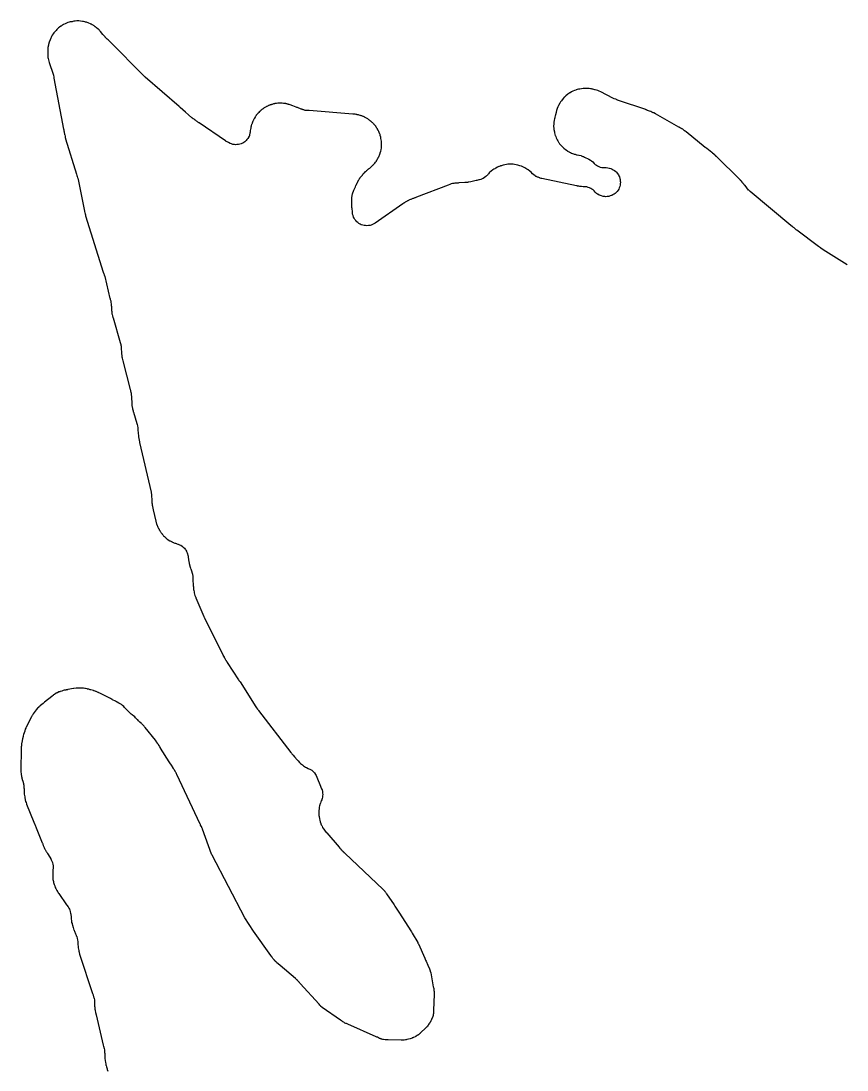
# Model space of a CAD drawing. Header units: millimetres. Extents: x 0 to 300, y 0 to 300.
# Drawn here: x 93.8 to 162.6, y 72.2 to 159.5 of the extents above; entities that cross this region are included whole.
import ezdxf

# ---------------------------------------------------------------- set-up
doc = ezdxf.new("R2010")
doc.units = ezdxf.units.MM
doc.layers.add('CUT', color=7, linetype='CONTINUOUS')

msp = doc.modelspace()

# ---------------------------------------------------------------- linework, layer by layer
at = {"layer": 'CUT'}
msp.add_lwpolyline([(162.61, 139.24), (160.62, 140.48), (160.43, 140.62), (160.42, 140.63), (160.41, 140.64), (160.38, 140.66), (160.32, 140.71), (160.29, 140.73), (160.23, 140.76), (158.41, 142.13), (158.37, 142.16), (158.35, 142.17), (158.29, 142.23), (158.21, 142.31), (158.14, 142.35), (158.13, 142.36), (158.11, 142.37), (158.09, 142.39), (158.04, 142.43), (157.93, 142.5), (154.54, 145.34), (154.42, 145.45), (154.41, 145.46), (154.12, 145.83), (154.07, 145.88), (154.03, 145.93), (154.02, 145.94), (154.01, 145.95), (154, 145.96), (153.97, 145.99), (153.95, 146.01), (153.95, 146.02), (153.94, 146.03), (153.93, 146.04), (153.93, 146.05), (153.91, 146.07), (153.9, 146.07), (153.89, 146.08), (153.88, 146.1), (153.88, 146.11), (153.85, 146.14), (153.83, 146.16), (153.83, 146.17), (153.8, 146.2), (153.76, 146.24), (153.76, 146.25), (153.72, 146.29), (153.71, 146.29), (153.7, 146.31), (153.69, 146.32), (153.66, 146.36), (153.61, 146.41), (153.6, 146.42), (153.59, 146.43), (153.58, 146.44), (153.57, 146.45), (151.84, 148.15), (151.83, 148.15), (151.82, 148.17), (151.79, 148.2), (151.76, 148.23), (151.75, 148.23), (151.74, 148.24), (151.73, 148.25), (151.69, 148.29), (151.67, 148.31), (151.64, 148.33), (151.64, 148.34), (151.63, 148.34), (151.63, 148.35), (151.62, 148.35), (151.61, 148.36), (151.6, 148.37), (151.59, 148.39), (151.55, 148.42), (151.54, 148.43), (151.53, 148.44), (151.5, 148.47), (151.48, 148.48), (151.44, 148.51), (151.43, 148.52), (151.43, 148.53), (151.34, 148.6), (150.93, 148.92), (150.89, 148.95), (150.86, 148.97), (150.84, 148.98), (150.82, 149), (150.8, 149.02), (149.2, 150.31), (149.12, 150.37), (149.1, 150.38), (149.09, 150.39), (149.04, 150.43), (148.99, 150.47), (148.92, 150.52), (148.86, 150.56), (148.84, 150.57), (148.83, 150.58), (148.81, 150.59), (148.79, 150.6), (148.78, 150.6), (148.76, 150.62), (148.75, 150.62), (148.71, 150.64), (148.68, 150.66), (148.66, 150.67), (148.63, 150.69), (148.61, 150.7), (148.59, 150.71), (146.64, 151.81), (146.5, 151.88), (146.46, 151.9), (146.36, 151.95), (146.25, 152), (146.15, 152.04), (146.08, 152.07), (146.02, 152.09), (146.01, 152.09), (145.98, 152.1), (145.94, 152.12), (145.91, 152.13), (145.87, 152.15), (145.86, 152.15), (145.84, 152.16), (143.57, 152.93), (143.56, 152.93), (143.5, 152.95), (143.47, 152.96), (143.46, 152.97), (143.41, 152.99), (143.4, 153), (143.34, 153.02), (143.31, 153.04), (143.21, 153.07), (143.2, 153.07), (143.1, 153.12), (142.09, 153.64), (141.97, 153.69), (141.86, 153.74), (141.75, 153.78), (141.62, 153.82), (141.6, 153.82), (141.53, 153.84), (141.42, 153.87), (141.37, 153.87), (141.33, 153.88), (141.31, 153.88), (141.25, 153.9), (141.14, 153.91), (141.03, 153.92), (140.97, 153.92), (140.81, 153.93), (140.75, 153.93), (140.74, 153.93), (140.62, 153.92), (140.5, 153.9), (140.36, 153.87), (140.35, 153.87), (140.25, 153.86), (140.14, 153.83), (140.05, 153.8), (140.04, 153.8), (140.01, 153.79), (139.9, 153.75), (139.78, 153.7), (139.66, 153.64), (139.55, 153.57), (139.51, 153.55), (139.44, 153.51), (139.34, 153.44), (139.19, 153.32), (139.09, 153.23), (139.05, 153.19), (138.95, 153.08), (138.81, 152.9), (138.74, 152.8), (138.69, 152.7), (138.68, 152.69), (138.58, 152.51), (138.52, 152.38), (138.47, 152.25), (138.42, 152.08), (138.41, 152.03), (138.39, 151.97), (138.39, 151.96), (138.38, 151.93), (138.33, 151.72), (138.33, 151.71), (138.3, 151.63), (138.28, 151.54), (138.26, 151.45), (138.25, 151.43), (138.21, 151.26), (138.19, 151.12), (138.18, 151.02), (138.18, 150.98), (138.18, 150.96), (138.17, 150.82), (138.17, 150.76), (138.17, 150.75), (138.18, 150.63), (138.19, 150.51), (138.23, 150.31), (138.24, 150.28), (138.25, 150.26), (138.25, 150.23), (138.28, 150.11), (138.31, 150.02), (138.33, 149.98), (138.34, 149.93), (138.39, 149.81), (138.47, 149.64), (138.52, 149.55), (138.55, 149.5), (138.58, 149.46), (138.6, 149.42), (138.67, 149.32), (138.74, 149.23), (138.84, 149.12), (138.91, 149.05), (139.01, 148.96), (139.16, 148.84), (139.21, 148.8), (139.34, 148.71), (139.39, 148.68), (139.47, 148.64), (139.49, 148.63), (139.57, 148.59), (139.67, 148.54), (139.83, 148.47), (139.89, 148.45), (139.95, 148.44), (140.01, 148.42), (140.06, 148.41), (140.11, 148.4), (140.14, 148.4), (140.28, 148.37), (140.29, 148.37), (140.3, 148.36), (140.45, 148.33), (140.47, 148.32), (140.48, 148.32), (140.49, 148.31), (140.59, 148.27), (140.61, 148.26), (140.65, 148.25), (140.74, 148.21), (140.75, 148.2), (141.09, 148.04), (141.23, 147.96), (141.33, 147.89), (141.42, 147.82), (141.55, 147.68), (141.64, 147.6), (141.73, 147.53), (141.83, 147.47), (141.94, 147.42), (142.05, 147.38), (142.17, 147.35), (142.28, 147.34), (142.4, 147.33), (142.54, 147.33), (142.67, 147.31), (142.78, 147.3), (142.8, 147.29), (142.82, 147.29), (142.92, 147.25), (143.05, 147.2), (143.14, 147.15), (143.23, 147.09), (143.34, 147.01), (143.4, 146.95), (143.47, 146.86), (143.56, 146.74), (143.6, 146.66), (143.64, 146.56), (143.68, 146.44), (143.71, 146.33), (143.72, 146.21), (143.73, 146.11), (143.72, 145.98), (143.7, 145.86), (143.68, 145.76), (143.63, 145.64), (143.59, 145.55), (143.53, 145.46), (143.45, 145.34), (143.42, 145.31), (143.38, 145.27), (143.37, 145.26), (143.28, 145.18), (143.27, 145.17), (143.25, 145.15), (143.21, 145.13), (143.2, 145.13), (143.19, 145.12), (143.18, 145.12), (143.13, 145.09), (143.09, 145.07), (143.08, 145.06), (143.05, 145.04), (143.03, 145.03), (143.01, 145.02), (142.98, 145), (142.97, 145), (142.89, 144.97), (142.76, 144.94), (142.63, 144.92), (142.52, 144.91), (142.42, 144.92), (142.28, 144.94), (142.16, 144.97), (142.06, 145), (141.96, 145.05), (141.85, 145.11), (141.83, 145.12), (141.74, 145.19), (141.64, 145.29), (141.54, 145.39), (141.45, 145.47), (141.36, 145.54), (141.26, 145.6), (141.15, 145.65), (141.04, 145.69), (140.92, 145.72), (140.81, 145.73), (140.69, 145.74), (140.63, 145.74), (140.5, 145.75), (140.35, 145.77), (140.27, 145.79), (140.24, 145.79), (140.23, 145.79), (140.2, 145.8), (140.17, 145.8), (140.12, 145.81), (140.08, 145.82), (140.07, 145.82), (137.19, 146.42), (137.13, 146.44), (137.12, 146.44), (137.04, 146.46), (137.02, 146.47), (136.98, 146.48), (136.94, 146.5), (136.87, 146.53), (136.83, 146.54), (136.78, 146.56), (136.77, 146.57), (136.75, 146.58), (136.7, 146.6), (136.63, 146.65), (136.53, 146.72), (136.41, 146.82), (136.3, 146.94), (136.19, 147.03), (136.05, 147.14), (135.95, 147.21), (135.85, 147.27), (135.78, 147.31), (135.67, 147.37), (135.59, 147.41), (135.5, 147.44), (135.36, 147.49), (135.2, 147.54), (135.05, 147.57), (134.92, 147.59), (134.8, 147.61), (134.67, 147.62), (134.49, 147.62), (134.36, 147.61), (134.24, 147.59), (134.11, 147.57), (133.96, 147.54), (133.87, 147.51), (133.82, 147.49), (133.77, 147.48), (133.74, 147.47), (133.71, 147.46), (133.64, 147.43), (133.6, 147.42), (133.49, 147.37), (133.36, 147.3), (133.34, 147.29), (133.33, 147.28), (133.3, 147.27), (133.26, 147.24), (133.2, 147.21), (133.11, 147.14), (132.97, 147.03), (132.86, 146.94), (132.81, 146.89), (132.75, 146.82), (132.7, 146.76), (132.65, 146.7), (132.64, 146.69), (132.59, 146.65), (132.58, 146.64), (132.51, 146.58), (132.41, 146.5), (132.3, 146.44), (132.21, 146.39), (132.1, 146.35), (132, 146.32), (131.95, 146.31), (131.78, 146.27), (131.75, 146.26), (131.74, 146.26), (131.72, 146.25), (131.26, 146.15), (131.08, 146.11), (131.05, 146.11), (131.04, 146.11), (131.01, 146.1), (130.96, 146.1), (130.9, 146.09), (130.84, 146.09), (130.81, 146.08), (130.79, 146.08), (130.76, 146.08), (130.27, 146.06), (130.21, 146.05), (130.2, 146.05), (130.19, 146.05), (130.16, 146.05), (130.11, 146.04), (130.1, 146.04), (130.09, 146.04), (130.07, 146.04), (130.03, 146.04), (129.98, 146.03), (129.95, 146.03), (129.87, 146.01), (129.85, 146.01), (129.81, 146), (129.76, 146), (129.64, 145.97), (129.53, 145.93), (129.38, 145.87), (126.76, 144.88), (126.68, 144.85), (126.63, 144.83), (126.6, 144.82), (126.49, 144.77), (126.48, 144.77), (126.45, 144.76), (126.4, 144.74), (126.28, 144.69), (126.24, 144.68), (126.17, 144.65), (126.11, 144.63), (126.07, 144.6), (126.02, 144.58), (125.99, 144.56), (125.96, 144.55), (125.8, 144.45), (125.77, 144.43), (125.74, 144.41), (125.72, 144.39), (125.71, 144.38), (125.68, 144.37), (125.61, 144.32), (123.31, 142.72), (123.19, 142.64), (123.09, 142.59), (122.97, 142.54), (122.88, 142.52), (122.75, 142.5), (122.62, 142.49), (122.5, 142.5), (122.4, 142.51), (122.27, 142.55), (122.15, 142.58), (122.06, 142.62), (121.95, 142.69), (121.86, 142.75), (121.77, 142.83), (121.69, 142.92), (121.62, 143.02), (121.56, 143.12), (121.51, 143.22), (121.47, 143.34), (121.43, 143.47), (121.42, 143.58), (121.41, 143.68), (121.41, 143.69), (121.41, 143.7), (121.41, 143.74), (121.4, 143.85), (121.39, 143.9), (121.38, 143.96), (121.38, 143.97), (121.37, 143.98), (121.37, 143.99), (121.37, 144.01), (121.37, 144.02), (121.36, 144.08), (121.36, 144.09), (121.36, 144.12), (121.36, 144.14), (121.36, 144.18), (121.36, 144.23), (121.36, 144.24), (121.36, 144.26), (121.36, 144.29), (121.36, 144.3), (121.36, 144.61), (121.36, 144.68), (121.36, 144.69), (121.36, 144.72), (121.36, 144.73), (121.36, 144.74), (121.36, 144.75), (121.36, 144.79), (121.36, 144.81), (121.36, 144.82), (121.37, 144.83), (121.37, 144.85), (121.39, 144.99), (121.4, 145.02), (121.43, 145.16), (121.43, 145.17), (121.43, 145.18), (121.44, 145.19), (121.44, 145.2), (121.45, 145.23), (121.45, 145.24), (121.45, 145.25), (121.45, 145.26), (121.47, 145.28), (121.47, 145.29), (121.48, 145.31), (121.49, 145.34), (121.5, 145.36), (121.5, 145.37), (121.5, 145.38), (121.51, 145.4), (121.53, 145.44), (121.53, 145.45), (121.59, 145.57), (121.66, 145.72), (121.71, 145.83), (121.72, 145.86), (121.75, 145.92), (121.81, 146.07), (121.83, 146.1), (121.84, 146.12), (121.84, 146.13), (121.86, 146.15), (121.86, 146.16), (121.86, 146.17), (121.87, 146.18), (121.89, 146.21), (121.89, 146.22), (121.9, 146.23), (121.9, 146.24), (121.91, 146.26), (121.92, 146.27), (121.92, 146.28), (121.94, 146.31), (121.98, 146.37), (121.99, 146.39), (121.99, 146.4), (122.01, 146.43), (122.03, 146.45), (122.03, 146.46), (122.05, 146.48), (122.07, 146.5), (122.13, 146.58), (122.14, 146.6), (122.19, 146.65), (122.24, 146.71), (122.26, 146.74), (122.3, 146.79), (122.32, 146.81), (122.32, 146.82), (122.34, 146.84), (122.39, 146.89), (122.4, 146.9), (122.42, 146.91), (122.47, 146.97), (122.5, 147), (122.51, 147.01), (122.53, 147.02), (122.58, 147.07), (122.6, 147.09), (122.61, 147.1), (122.61, 147.11), (122.62, 147.11), (122.63, 147.12), (122.64, 147.13), (122.68, 147.16), (122.7, 147.18), (122.71, 147.19), (122.75, 147.22), (122.76, 147.23), (122.78, 147.24), (122.79, 147.25), (122.82, 147.27), (122.85, 147.29), (122.86, 147.29), (122.95, 147.36), (123.04, 147.44), (123.07, 147.47), (123.15, 147.56), (123.16, 147.57), (123.18, 147.59), (123.18, 147.6), (123.19, 147.61), (123.26, 147.68), (123.27, 147.7), (123.34, 147.78), (123.34, 147.79), (123.41, 147.88), (123.41, 147.89), (123.42, 147.91), (123.43, 147.92), (123.46, 147.98), (123.47, 147.99), (123.48, 147.99), (123.48, 148), (123.48, 148.01), (123.49, 148.03), (123.51, 148.05), (123.52, 148.06), (123.53, 148.08), (123.54, 148.1), (123.56, 148.14), (123.56, 148.15), (123.57, 148.17), (123.59, 148.21), (123.6, 148.24), (123.64, 148.32), (123.66, 148.38), (123.67, 148.39), (123.68, 148.4), (123.68, 148.41), (123.69, 148.43), (123.7, 148.46), (123.7, 148.47), (123.7, 148.48), (123.71, 148.52), (123.73, 148.56), (123.73, 148.57), (123.73, 148.58), (123.74, 148.59), (123.75, 148.61), (123.78, 148.71), (123.8, 148.8), (123.83, 148.99), (123.84, 149.09), (123.84, 149.18), (123.84, 149.28), (123.84, 149.34), (123.84, 149.4), (123.84, 149.44), (123.83, 149.5), (123.83, 149.52), (123.83, 149.53), (123.82, 149.54), (123.81, 149.64), (123.79, 149.76), (123.79, 149.77), (123.77, 149.86), (123.77, 149.88), (123.75, 149.94), (123.73, 149.99), (123.73, 150), (123.73, 150.01), (123.73, 150.02), (123.71, 150.09), (123.7, 150.12), (123.67, 150.19), (123.65, 150.24), (123.63, 150.29), (123.62, 150.31), (123.61, 150.32), (123.6, 150.34), (123.58, 150.39), (123.57, 150.4), (123.57, 150.41), (123.55, 150.46), (123.54, 150.47), (123.53, 150.48), (123.52, 150.49), (123.51, 150.51), (123.49, 150.55), (123.49, 150.56), (123.48, 150.58), (123.45, 150.62), (123.43, 150.65), (123.42, 150.67), (123.41, 150.68), (123.39, 150.71), (123.35, 150.77), (123.31, 150.83), (123.28, 150.86), (123.28, 150.87), (123.26, 150.89), (123.25, 150.9), (123.24, 150.9), (123.23, 150.91), (123.21, 150.94), (123.21, 150.95), (123.2, 150.96), (123.19, 150.96), (123.14, 151.01), (123.11, 151.05), (123.05, 151.1), (123.04, 151.11), (123.04, 151.12), (123.03, 151.13), (123.02, 151.13), (123.01, 151.14), (123, 151.15), (122.95, 151.19), (122.93, 151.21), (122.87, 151.26), (122.84, 151.29), (122.79, 151.32), (122.73, 151.36), (122.71, 151.37), (122.69, 151.38), (122.63, 151.42), (122.54, 151.47), (122.52, 151.49), (122.42, 151.54), (122.41, 151.55), (122.34, 151.58), (122.32, 151.59), (122.3, 151.59), (122.19, 151.63), (122.13, 151.65), (122.09, 151.67), (122.07, 151.68), (121.96, 151.71), (121.92, 151.72), (121.9, 151.72), (121.89, 151.72), (121.88, 151.73), (121.87, 151.73), (121.84, 151.74), (121.81, 151.74), (121.79, 151.74), (121.78, 151.75), (121.77, 151.75), (121.76, 151.75), (121.72, 151.76), (121.65, 151.77), (121.61, 151.77), (121.58, 151.77), (121.57, 151.78), (121.56, 151.78), (121.52, 151.78), (121.51, 151.78), (121.5, 151.78), (121.48, 151.78), (121.47, 151.78), (121.46, 151.79), (121.44, 151.79), (117.8, 152.08), (117.7, 152.08), (117.69, 152.08), (117.68, 152.08), (117.65, 152.08), (117.64, 152.08), (117.63, 152.09), (117.59, 152.09), (117.58, 152.09), (117.5, 152.1), (117.48, 152.1), (117.37, 152.13), (117.32, 152.14), (117.32, 152.15), (117.3, 152.15), (117.29, 152.15), (117.28, 152.15), (117.27, 152.16), (117.25, 152.17), (117.24, 152.17), (117.23, 152.17), (117.22, 152.18), (117.21, 152.18), (117.19, 152.19), (117.18, 152.19), (117.17, 152.19), (117.14, 152.2), (117.14, 152.21), (116.83, 152.33), (116.77, 152.35), (116.72, 152.37), (116.46, 152.47), (116.35, 152.51), (116.35, 152.52), (116.34, 152.52), (116.33, 152.52), (116.3, 152.53), (116.15, 152.58), (116.11, 152.59), (116.08, 152.6), (116.06, 152.61), (116.04, 152.62), (116.02, 152.62), (116.01, 152.62), (115.96, 152.63), (115.92, 152.64), (115.87, 152.65), (115.86, 152.66), (115.85, 152.66), (115.81, 152.67), (115.72, 152.68), (115.7, 152.68), (115.68, 152.68), (115.57, 152.69), (115.52, 152.69), (115.5, 152.69), (115.48, 152.7), (115.44, 152.7), (115.33, 152.7), (115.2, 152.69), (115.09, 152.68), (114.96, 152.66), (114.93, 152.65), (114.9, 152.64), (114.85, 152.63), (114.73, 152.6), (114.67, 152.58), (114.64, 152.57), (114.63, 152.57), (114.62, 152.57), (114.59, 152.56), (114.56, 152.55), (114.54, 152.54), (114.5, 152.52), (114.44, 152.5), (114.41, 152.49), (114.39, 152.48), (114.33, 152.45), (114.28, 152.43), (114.25, 152.41), (114.22, 152.39), (114.18, 152.37), (114.13, 152.34), (114.11, 152.33), (114.07, 152.31), (114.06, 152.3), (114.04, 152.29), (114.01, 152.27), (114, 152.26), (113.98, 152.24), (113.93, 152.21), (113.92, 152.2), (113.91, 152.2), (113.91, 152.19), (113.9, 152.19), (113.87, 152.17), (113.79, 152.1), (113.78, 152.09), (113.77, 152.08), (113.75, 152.07), (113.72, 152.04), (113.69, 152.01), (113.68, 152), (113.61, 151.93), (113.6, 151.92), (113.6, 151.91), (113.58, 151.9), (113.55, 151.87), (113.54, 151.85), (113.53, 151.84), (113.52, 151.83), (113.51, 151.82), (113.45, 151.75), (113.4, 151.69), (113.4, 151.68), (113.38, 151.65), (113.37, 151.64), (113.36, 151.63), (113.34, 151.6), (113.32, 151.57), (113.31, 151.55), (113.31, 151.54), (113.25, 151.45), (113.24, 151.43), (113.23, 151.41), (113.22, 151.4), (113.19, 151.35), (113.18, 151.32), (113.17, 151.29), (113.14, 151.23), (113.13, 151.2), (113.11, 151.16), (113.1, 151.15), (113.09, 151.13), (113.09, 151.12), (113.09, 151.11), (113.08, 151.09), (113.07, 151.08), (113.06, 151.05), (113.06, 151.04), (113.06, 151.03), (113.05, 151.01), (113.03, 150.95), (113.02, 150.91), (113.01, 150.9), (112.99, 150.83), (112.98, 150.78), (112.96, 150.71), (112.95, 150.65), (112.94, 150.6), (112.94, 150.58), (112.93, 150.54), (112.93, 150.53), (112.91, 150.42), (112.91, 150.35), (112.91, 150.33), (112.91, 150.32), (112.91, 150.31), (112.9, 150.3), (112.9, 150.27), (112.88, 150.19), (112.85, 150.06), (112.85, 150.04), (112.84, 150.01), (112.83, 149.98), (112.82, 149.95), (112.81, 149.94), (112.77, 149.87), (112.75, 149.83), (112.7, 149.76), (112.68, 149.73), (112.64, 149.67), (112.63, 149.66), (112.55, 149.58), (112.49, 149.52), (112.46, 149.49), (112.45, 149.49), (112.37, 149.43), (112.34, 149.41), (112.28, 149.37), (112.25, 149.36), (112.14, 149.32), (112.04, 149.28), (112.03, 149.28), (111.93, 149.26), (111.8, 149.25), (111.68, 149.24), (111.58, 149.25), (111.44, 149.27), (111.35, 149.3), (111.24, 149.34), (111.1, 149.41), (110.93, 149.5), (110.9, 149.52), (110.89, 149.52), (110.84, 149.55), (108.64, 151.05), (108.63, 151.06), (108.61, 151.07), (108.59, 151.08), (108.55, 151.11), (108.48, 151.16), (108.44, 151.19), (108.43, 151.2), (108.41, 151.22), (108.39, 151.23), (108.37, 151.24), (108.34, 151.27), (108.32, 151.29), (108.31, 151.29), (108.29, 151.31), (108.26, 151.33), (108.22, 151.36), (108.18, 151.39), (108.16, 151.4), (108.1, 151.45), (108.08, 151.47), (108.07, 151.47), (108.06, 151.48), (108.05, 151.49), (107.77, 151.73), (107.51, 151.95), (107.06, 152.34), (106.98, 152.41), (104.15, 154.87), (101.07, 157.96), (100.99, 158.03), (100.96, 158.05), (100.96, 158.06), (100.95, 158.06), (100.91, 158.12), (100.86, 158.17), (100.83, 158.19), (100.83, 158.2), (100.81, 158.22), (100.79, 158.24), (100.78, 158.25), (100.76, 158.27), (100.72, 158.32), (100.7, 158.34), (100.64, 158.42), (100.44, 158.67), (100.36, 158.76), (100.32, 158.8), (100.25, 158.86), (100.11, 158.98), (100.05, 159.03), (100.01, 159.06), (100, 159.06), (99.9, 159.13), (99.84, 159.17), (99.82, 159.18), (99.73, 159.23), (99.66, 159.27), (99.64, 159.28), (99.6, 159.3), (99.46, 159.36), (99.26, 159.43), (99.19, 159.45), (99.12, 159.47), (99.03, 159.5), (98.94, 159.51), (98.78, 159.53), (98.63, 159.54), (98.45, 159.54), (98.33, 159.53), (98.21, 159.52), (98.13, 159.5), (98.06, 159.48), (98.03, 159.48), (98.01, 159.48), (97.92, 159.46), (97.81, 159.43), (97.7, 159.4), (97.59, 159.36), (97.48, 159.31), (97.35, 159.24), (97.27, 159.19), (97.22, 159.15), (97.17, 159.12), (97.13, 159.1), (97.12, 159.1), (97.03, 159.03), (96.94, 158.96), (96.8, 158.83), (96.73, 158.76), (96.73, 158.75), (96.63, 158.65), (96.63, 158.64), (96.56, 158.56), (96.56, 158.55), (96.5, 158.48), (96.5, 158.47), (96.42, 158.36), (96.42, 158.35), (96.35, 158.24), (96.35, 158.23), (96.32, 158.18), (96.32, 158.17), (96.29, 158.12), (96.29, 158.11), (96.23, 157.98), (96.23, 157.97), (96.16, 157.78), (96.16, 157.77), (96.13, 157.68), (96.13, 157.67), (96.11, 157.58), (96.11, 157.57), (96.1, 157.53), (96.1, 157.52), (96.06, 157.33), (96.06, 157.32), (96.05, 157.22), (96.05, 157.21), (96.04, 157.11), (96.04, 157.1), (96.04, 156.89), (96.04, 156.82), (96.05, 156.65), (96.06, 156.62), (96.06, 156.59), (96.06, 156.51), (96.08, 156.41), (96.1, 156.3), (96.13, 156.19), (96.17, 156.08), (96.49, 155.1), (96.51, 155.04), (96.52, 154.99), (96.54, 154.9), (96.55, 154.88), (96.55, 154.86), (96.55, 154.85), (96.56, 154.77), (97.36, 150.54), (97.37, 150.51), (97.37, 150.49), (97.39, 150.41), (97.39, 150.38), (97.4, 150.35), (97.41, 150.32), (97.41, 150.29), (97.42, 150.26), (97.42, 150.23), (97.43, 150.18), (97.43, 150.17), (97.44, 150.13), (97.44, 150.1), (97.45, 150.05), (97.48, 149.95), (97.48, 149.94), (97.49, 149.91), (97.49, 149.9), (97.5, 149.88), (97.5, 149.87), (97.5, 149.83), (97.52, 149.77), (97.53, 149.72), (98.43, 146.79), (98.46, 146.68), (98.49, 146.58), (98.53, 146.47), (98.54, 146.45), (98.56, 146.35), (99.11, 143.7), (99.11, 143.67), (99.13, 143.56), (99.15, 143.5), (99.15, 143.48), (99.16, 143.46), (99.16, 143.45), (99.17, 143.43), (99.18, 143.39), (99.19, 143.33), (100.66, 138.62), (100.71, 138.5), (100.74, 138.44), (100.75, 138.42), (100.77, 138.33), (100.78, 138.3), (100.78, 138.27), (101.22, 136.45), (101.23, 136.45), (101.25, 136.36), (101.28, 136.24), (101.3, 136.12), (101.3, 136.11), (101.32, 135.99), (101.32, 135.97), (101.33, 135.85), (101.34, 135.77), (101.34, 135.74), (101.34, 135.67), (101.35, 135.65), (101.35, 135.62), (101.35, 135.58), (101.36, 135.48), (101.36, 135.44), (101.36, 135.41), (101.37, 135.38), (101.37, 135.32), (101.38, 135.24), (101.38, 135.2), (101.39, 135.15), (101.4, 135.11), (101.43, 134.98), (101.47, 134.85), (101.47, 134.84), (101.48, 134.82), (102.07, 132.77), (102.12, 132.6), (102.12, 132.59), (102.12, 132.57), (102.13, 132.56), (102.13, 132.54), (102.14, 132.47), (102.15, 132.41), (102.16, 132.29), (102.18, 131.92), (102.19, 131.81), (102.2, 131.76), (102.21, 131.72), (102.21, 131.63), (102.22, 131.56), (102.23, 131.53), (102.24, 131.47), (102.26, 131.35), (102.28, 131.25), (102.91, 128.85), (102.93, 128.81), (102.94, 128.76), (102.97, 128.61), (102.98, 128.58), (102.99, 128.56), (102.99, 128.53), (103, 128.48), (103, 128.44), (103.02, 128.26), (103.04, 127.67), (103.04, 127.65), (103.05, 127.52), (103.07, 127.4), (103.09, 127.33), (103.09, 127.28), (103.1, 127.26), (103.12, 127.17), (103.13, 127.14), (103.13, 127.13), (103.14, 127.1), (103.16, 127.01), (103.17, 126.98), (103.18, 126.96), (103.47, 126.03), (103.5, 125.95), (103.51, 125.83), (103.52, 125.81), (103.54, 125.7), (103.54, 125.67), (103.55, 125.64), (103.55, 125.62), (103.55, 125.55), (103.58, 125.18), (103.6, 125.07), (103.61, 125.01), (103.61, 124.92), (103.63, 124.79), (103.66, 124.64), (103.66, 124.63), (103.66, 124.62), (103.66, 124.61), (103.67, 124.56), (103.69, 124.48), (103.69, 124.45), (104.64, 120.31), (104.68, 120.05), (104.68, 119.96), (104.7, 119.74), (104.7, 119.71), (104.71, 119.61), (104.71, 119.59), (104.71, 119.58), (104.71, 119.54), (104.71, 119.49), (104.72, 119.47), (104.72, 119.45), (104.72, 119.44), (104.72, 119.41), (104.73, 119.36), (104.73, 119.3), (104.74, 119.19), (104.75, 119.17), (104.77, 119.11), (104.77, 119.09), (104.77, 119.08), (104.78, 119.03), (104.79, 119.01), (104.79, 119), (104.79, 118.99), (104.79, 118.98), (104.81, 118.85), (105.05, 117.9), (105.05, 117.87), (105.07, 117.82), (105.08, 117.78), (105.08, 117.77), (105.09, 117.71), (105.11, 117.67), (105.13, 117.6), (105.15, 117.56), (105.16, 117.53), (105.18, 117.49), (105.19, 117.47), (105.21, 117.41), (105.26, 117.3), (105.28, 117.28), (105.31, 117.23), (105.32, 117.2), (105.33, 117.18), (105.33, 117.17), (105.36, 117.11), (105.37, 117.1), (105.39, 117.07), (105.43, 117), (105.44, 117), (105.45, 116.99), (105.45, 116.98), (105.49, 116.93), (105.5, 116.91), (105.51, 116.9), (105.53, 116.88), (105.54, 116.86), (105.56, 116.84), (105.57, 116.83), (105.58, 116.82), (105.6, 116.8), (105.6, 116.79), (105.63, 116.75), (105.65, 116.73), (105.69, 116.69), (105.76, 116.63), (105.77, 116.62), (105.81, 116.57), (105.83, 116.55), (105.85, 116.53), (105.87, 116.51), (105.96, 116.43), (106.05, 116.36), (106.08, 116.34), (106.21, 116.27), (106.24, 116.26), (106.3, 116.23), (106.32, 116.22), (106.33, 116.21), (106.35, 116.2), (106.39, 116.18), (106.43, 116.15), (106.5, 116.13), (106.51, 116.12), (106.54, 116.1), (106.61, 116.08), (106.65, 116.06), (106.67, 116.06), (106.76, 116.03), (106.78, 116.02), (106.88, 115.99), (106.89, 115.99), (106.9, 115.98), (106.91, 115.98), (107.02, 115.93), (107.12, 115.89), (107.22, 115.82), (107.33, 115.74), (107.39, 115.68), (107.41, 115.66), (107.43, 115.64), (107.48, 115.58), (107.5, 115.55), (107.54, 115.49), (107.59, 115.4), (107.6, 115.39), (107.6, 115.38), (107.65, 115.27), (107.68, 115.18), (107.68, 115.17), (107.71, 115.03), (107.71, 115.02), (107.72, 115), (107.73, 114.95), (107.74, 114.88), (107.74, 114.85), (107.75, 114.8), (107.76, 114.76), (107.77, 114.72), (107.77, 114.69), (107.82, 114.39), (107.83, 114.38), (107.83, 114.37), (107.83, 114.36), (107.84, 114.32), (107.84, 114.31), (107.84, 114.28), (107.85, 114.24), (107.86, 114.21), (107.86, 114.2), (107.87, 114.16), (107.87, 114.15), (107.88, 114.14), (107.88, 114.13), (107.89, 114.09), (107.91, 114.03), (107.92, 114.02), (107.92, 114.01), (107.92, 114), (107.92, 113.99), (107.96, 113.88), (107.97, 113.87), (107.98, 113.84), (107.98, 113.83), (107.99, 113.81), (107.99, 113.8), (108, 113.79), (108, 113.78), (108.01, 113.77), (108.01, 113.76), (108.02, 113.75), (108.03, 113.71), (108.04, 113.69), (108.04, 113.68), (108.04, 113.67), (108.05, 113.67), (108.05, 113.66), (108.05, 113.65), (108.05, 113.64), (108.09, 113.48), (108.09, 113.45), (108.1, 113.42), (108.11, 113.38), (108.12, 113.19), (108.13, 113.11), (108.13, 113.05), (108.16, 112.53), (108.16, 112.52), (108.16, 112.5), (108.16, 112.48), (108.17, 112.46), (108.17, 112.45), (108.17, 112.41), (108.17, 112.4), (108.17, 112.39), (108.17, 112.38), (108.17, 112.28), (108.18, 112.25), (108.19, 112.17), (108.19, 112.16), (108.2, 112.15), (108.2, 112.14), (108.2, 112.13), (108.22, 112.03), (108.23, 111.99), (108.23, 111.97), (108.23, 111.96), (108.23, 111.94), (108.23, 111.92), (108.26, 111.81), (108.29, 111.71), (108.34, 111.6), (108.35, 111.58), (108.35, 111.57), (108.36, 111.56), (108.37, 111.52), (108.38, 111.52), (109.04, 109.96), (109.05, 109.95), (109.05, 109.94), (109.05, 109.93), (109.06, 109.91), (109.07, 109.9), (109.1, 109.84), (109.1, 109.83), (109.1, 109.82), (109.11, 109.8), (109.12, 109.79), (109.13, 109.78), (110.62, 106.8), (110.62, 106.79), (110.63, 106.76), (110.64, 106.75), (110.64, 106.74), (110.66, 106.7), (110.68, 106.66), (110.72, 106.59), (110.73, 106.58), (110.74, 106.56), (110.74, 106.55), (110.75, 106.53), (110.76, 106.52), (110.77, 106.51), (110.78, 106.49), (110.8, 106.46), (110.82, 106.42), (110.85, 106.36), (110.86, 106.34), (110.87, 106.32), (110.89, 106.29), (110.9, 106.28), (110.91, 106.27), (110.91, 106.26), (110.92, 106.25), (110.93, 106.23), (110.94, 106.21), (110.95, 106.2), (110.95, 106.19), (110.98, 106.15), (110.99, 106.14), (111.93, 104.69), (111.96, 104.64), (111.96, 104.63), (111.97, 104.63), (111.97, 104.62), (111.98, 104.61), (111.99, 104.6), (112.05, 104.51), (113.38, 102.44), (113.42, 102.36), (113.5, 102.26), (113.5, 102.25), (113.56, 102.19), (113.59, 102.15), (113.6, 102.14), (116.29, 98.65), (116.31, 98.62), (116.34, 98.59), (116.38, 98.53), (116.46, 98.44), (116.48, 98.43), (116.6, 98.29), (116.81, 98.03), (116.89, 97.94), (116.9, 97.94), (117.01, 97.81), (117.1, 97.73), (117.18, 97.66), (117.25, 97.6), (117.33, 97.54), (117.42, 97.48), (117.51, 97.43), (117.57, 97.4), (117.59, 97.39), (117.73, 97.32), (117.91, 97.23), (118.02, 97.16), (118.11, 97.1), (118.17, 97.04), (118.26, 96.94), (118.34, 96.82), (118.4, 96.73), (118.46, 96.6), (118.76, 95.84), (118.79, 95.75), (118.82, 95.67), (118.85, 95.62), (118.88, 95.52), (118.91, 95.39), (118.93, 95.26), (118.94, 95.15), (118.93, 95.03), (118.92, 94.91), (118.89, 94.8), (118.87, 94.73), (118.86, 94.71), (118.82, 94.62), (118.82, 94.61), (118.81, 94.59), (118.79, 94.54), (118.78, 94.52), (118.74, 94.43), (118.73, 94.4), (118.73, 94.38), (118.71, 94.32), (118.7, 94.28), (118.68, 94.21), (118.65, 94.08), (118.63, 93.95), (118.62, 93.81), (118.62, 93.78), (118.61, 93.62), (118.61, 93.56), (118.61, 93.53), (118.62, 93.4), (118.64, 93.3), (118.64, 93.27), (118.66, 93.21), (118.67, 93.15), (118.67, 93.12), (118.69, 93.01), (118.73, 92.86), (118.77, 92.74), (118.79, 92.7), (118.82, 92.62), (118.84, 92.59), (118.86, 92.56), (118.89, 92.5), (118.93, 92.41), (119, 92.28), (119.02, 92.25), (119.08, 92.18), (119.23, 91.99), (119.27, 91.94), (120.31, 90.75), (120.32, 90.74), (120.36, 90.7), (120.37, 90.68), (120.38, 90.66), (120.4, 90.65), (120.41, 90.64), (120.42, 90.62), (120.43, 90.62), (120.45, 90.6), (120.46, 90.58), (120.46, 90.57), (120.5, 90.54), (120.5, 90.53), (120.51, 90.52), (120.53, 90.51), (120.57, 90.46), (120.61, 90.42), (120.62, 90.41), (120.66, 90.36), (120.67, 90.35), (120.7, 90.33), (120.71, 90.32), (120.74, 90.29), (120.75, 90.28), (120.76, 90.28), (120.77, 90.27), (123.98, 87.23), (124, 87.22), (124, 87.21), (124.05, 87.16), (124.06, 87.15), (124.12, 87.09), (124.12, 87.08), (124.14, 87.05), (124.17, 87.02), (124.2, 86.96), (124.22, 86.92), (124.26, 86.87), (124.88, 85.96), (124.95, 85.85), (125.01, 85.76), (125.27, 85.36), (126.33, 83.71), (126.36, 83.66), (126.37, 83.65), (126.4, 83.59), (126.85, 82.81), (126.87, 82.76), (126.89, 82.73), (126.91, 82.7), (127.43, 81.53), (127.51, 81.35), (127.54, 81.28), (127.69, 80.94), (127.81, 80.68), (127.82, 80.65), (127.83, 80.63), (127.84, 80.61), (127.84, 80.6), (127.85, 80.57), (127.86, 80.55), (127.86, 80.54), (127.87, 80.53), (127.88, 80.49), (127.9, 80.43), (127.94, 80.29), (128.15, 79.14), (128.17, 79.07), (128.17, 79.04), (128.18, 79.01), (128.19, 78.89), (128.2, 78.85), (128.2, 78.84), (128.2, 78.83), (128.22, 78.75), (128.22, 78.72), (128.22, 78.69), (128.23, 78.59), (128.23, 78.49), (128.17, 77.2), (128.17, 77.15), (128.17, 77.08), (128.16, 76.98), (128.16, 76.94), (128.16, 76.91), (128.14, 76.82), (128.13, 76.77), (128.13, 76.75), (128.11, 76.67), (128.1, 76.64), (128.1, 76.63), (128.09, 76.62), (128.09, 76.61), (128.09, 76.6), (128.05, 76.52), (128.01, 76.43), (128, 76.42), (128, 76.41), (127.95, 76.31), (127.94, 76.3), (127.93, 76.27), (127.92, 76.24), (127.91, 76.22), (127.91, 76.21), (127.9, 76.19), (127.89, 76.18), (127.87, 76.16), (127.87, 76.15), (127.86, 76.13), (127.82, 76.09), (127.81, 76.08), (127.76, 76.01), (127.72, 75.95), (127.67, 75.86), (127.65, 75.84), (127.64, 75.84), (127.64, 75.83), (127.63, 75.82), (127.6, 75.79), (127.59, 75.78), (127.58, 75.77), (127.57, 75.76), (127.56, 75.75), (127.52, 75.72), (127.09, 75.31), (127.08, 75.31), (127.05, 75.28), (127.05, 75.27), (127.04, 75.26), (127.03, 75.25), (127.02, 75.24), (126.97, 75.2), (126.93, 75.16), (126.91, 75.14), (126.9, 75.14), (126.89, 75.13), (126.88, 75.12), (126.85, 75.11), (126.84, 75.1), (126.8, 75.08), (126.72, 75.03), (126.68, 75), (126.67, 74.99), (126.66, 74.99), (126.65, 74.98), (126.64, 74.97), (126.5, 74.92), (126.47, 74.91), (126.44, 74.9), (126.39, 74.88), (126.38, 74.87), (126.21, 74.81), (126.08, 74.77), (125.93, 74.74), (125.9, 74.73), (125.88, 74.72), (125.82, 74.72), (125.72, 74.7), (125.68, 74.7), (125.67, 74.7), (125.57, 74.69), (125.48, 74.69), (124.38, 74.71), (124.36, 74.71), (124.27, 74.71), (124.14, 74.72), (124, 74.74), (123.99, 74.74), (123.94, 74.75), (123.85, 74.78), (123.84, 74.78), (123.8, 74.79), (123.74, 74.81), (123.73, 74.82), (123.7, 74.83), (123.67, 74.84), (123.63, 74.86), (123.58, 74.89), (123.49, 74.93), (123.46, 74.94), (123.45, 74.94), (123.38, 74.97), (121.02, 76.03), (120.91, 76.07), (120.87, 76.09), (120.79, 76.12), (120.71, 76.18), (120.62, 76.23), (120.61, 76.23), (120.6, 76.23), (120.57, 76.26), (120.5, 76.3), (120.42, 76.36), (118.9, 77.42), (118.88, 77.44), (118.86, 77.45), (118.83, 77.47), (118.81, 77.48), (118.8, 77.49), (118.79, 77.5), (118.78, 77.51), (118.78, 77.52), (118.7, 77.61), (118.63, 77.68), (117.07, 79.41), (117.03, 79.45), (117.01, 79.48), (117, 79.49), (116.99, 79.5), (116.98, 79.51), (116.98, 79.52), (116.97, 79.53), (116.96, 79.54), (116.93, 79.57), (116.92, 79.58), (116.92, 79.59), (116.9, 79.61), (116.88, 79.63), (116.86, 79.65), (116.85, 79.66), (116.84, 79.67), (116.83, 79.68), (116.82, 79.69), (116.81, 79.69), (116.79, 79.71), (116.78, 79.72), (116.74, 79.76), (116.73, 79.76), (116.69, 79.8), (116.67, 79.82), (115.4, 80.91), (115.09, 81.17), (115.05, 81.21), (115.03, 81.23), (115.02, 81.23), (115.02, 81.24), (115, 81.25), (114.98, 81.27), (114.98, 81.28), (114.97, 81.29), (114.93, 81.33), (114.93, 81.34), (114.91, 81.36), (114.89, 81.37), (114.79, 81.49), (114.72, 81.59), (114.7, 81.62), (114.63, 81.74), (113.17, 83.78), (112.46, 84.87), (109.73, 90.09), (109.73, 90.1), (109.72, 90.11), (109.71, 90.12), (109.71, 90.13), (109.71, 90.14), (109.7, 90.15), (109.69, 90.18), (108.93, 92.26), (108.92, 92.28), (108.91, 92.3), (108.91, 92.31), (108.87, 92.41), (108.83, 92.48), (108.82, 92.49), (108.82, 92.5), (108.77, 92.6), (108.76, 92.61), (108.75, 92.63), (108.75, 92.64), (108.75, 92.65), (108.74, 92.67), (106.79, 96.81), (106.79, 96.82), (106.77, 96.86), (106.75, 96.89), (106.74, 96.91), (106.74, 96.92), (106.73, 96.93), (106.73, 96.94), (106.71, 96.97), (106.68, 97.03), (106.68, 97.04), (106.67, 97.05), (106.66, 97.07), (106.63, 97.11), (106.63, 97.12), (106.62, 97.14), (106.62, 97.15), (106.6, 97.18), (106.59, 97.19), (106.58, 97.21), (106.57, 97.22), (106.56, 97.23), (106.55, 97.25), (106.52, 97.3), (106.43, 97.44), (106.41, 97.47), (106.39, 97.5), (106.15, 97.87), (105.43, 99.01), (105.42, 99.02), (105.42, 99.03), (105.37, 99.1), (105.37, 99.11), (105.36, 99.12), (105.35, 99.14), (105.32, 99.21), (105.3, 99.23), (105.3, 99.24), (105.29, 99.25), (105.28, 99.26), (105.27, 99.27), (105.27, 99.28), (105.25, 99.32), (105.21, 99.37), (105.2, 99.38), (105.19, 99.39), (105.19, 99.4), (105.17, 99.42), (105.16, 99.43), (105.16, 99.44), (105.14, 99.46), (105.11, 99.5), (105.11, 99.51), (105.1, 99.52), (105.09, 99.53), (105.06, 99.58), (105, 99.66), (104.16, 100.72), (104.11, 100.77), (104.07, 100.82), (104.06, 100.83), (104.04, 100.85), (103.95, 100.94), (103.87, 101.02), (103.86, 101.03), (103.82, 101.07), (103.72, 101.16), (103.66, 101.21), (103.6, 101.28), (103.53, 101.35), (103.49, 101.38), (103.38, 101.51), (103.35, 101.54), (103.29, 101.6), (103.28, 101.61), (103.19, 101.69), (103.18, 101.69), (103.11, 101.75), (103.1, 101.76), (103.09, 101.77), (103.07, 101.78), (103, 101.84), (102.42, 102.4), (102.37, 102.46), (102.27, 102.55), (102.17, 102.63), (102.07, 102.7), (101.96, 102.76), (101.82, 102.83), (101.76, 102.87), (101.68, 102.91), (101.44, 103.03), (101.43, 103.04), (101.35, 103.09), (101.27, 103.13), (100.39, 103.57), (100.3, 103.61), (100.26, 103.63), (100.23, 103.64), (100.19, 103.66), (100.07, 103.71), (100.05, 103.72), (100.04, 103.72), (99.98, 103.75), (99.91, 103.77), (99.89, 103.78), (99.84, 103.79), (99.75, 103.82), (99.73, 103.82), (99.64, 103.85), (99.56, 103.87), (99.46, 103.9), (99.36, 103.92), (99.35, 103.92), (99.32, 103.93), (99.18, 103.97), (99.13, 103.98), (99.01, 103.99), (98.89, 104), (98.87, 104), (98.86, 104), (98.85, 104), (98.84, 104), (98.83, 104), (98.8, 104.01), (98.73, 104.01), (98.72, 104.01), (98.66, 104.01), (98.59, 104.01), (98.46, 104), (98.42, 104), (98.21, 103.97), (98.18, 103.96), (97.71, 103.88), (97.68, 103.87), (97.65, 103.87), (97.62, 103.86), (97.58, 103.85), (97.54, 103.84), (97.53, 103.84), (97.52, 103.84), (97.43, 103.82), (97.41, 103.82), (97.32, 103.8), (97.22, 103.76), (97.08, 103.71), (97.07, 103.71), (97.04, 103.7), (96.97, 103.68), (96.85, 103.62), (96.83, 103.61), (96.81, 103.6), (96.75, 103.57), (96.62, 103.5), (96.59, 103.48), (96.53, 103.43), (96.5, 103.41), (96.48, 103.39), (96.41, 103.34), (96.37, 103.31), (95.77, 102.82), (95.65, 102.73), (95.54, 102.64), (95.44, 102.56), (95.37, 102.49), (95.31, 102.44), (95.3, 102.43), (95.3, 102.42), (95.27, 102.39), (95.26, 102.38), (95.19, 102.32), (95.08, 102.2), (94.98, 102.08), (94.9, 101.97), (94.83, 101.85), (94.82, 101.84), (94.81, 101.81), (94.78, 101.76), (94.74, 101.71), (94.68, 101.61), (94.27, 100.81), (94.24, 100.73), (94.23, 100.71), (94.22, 100.69), (94.21, 100.66), (94.16, 100.57), (94.13, 100.44), (94.12, 100.43), (94.07, 100.29), (94.07, 100.27), (94.02, 100.13), (94, 100.03), (93.99, 99.99), (93.98, 99.98), (93.93, 99.77), (93.93, 99.75), (93.93, 99.73), (93.91, 99.66), (93.91, 99.63), (93.9, 99.6), (93.86, 99.37), (93.85, 99.31), (93.85, 99.28), (93.84, 99.23), (93.84, 99.2), (93.84, 99.18), (93.84, 99.17), (93.84, 99.16), (93.83, 99.15), (93.83, 99.11), (93.83, 99.09), (93.82, 98.99), (93.81, 97.12), (93.81, 97.02), (93.81, 97.01), (93.82, 96.89), (93.83, 96.8), (93.83, 96.77), (93.84, 96.73), (93.84, 96.72), (93.86, 96.59), (93.87, 96.58), (93.88, 96.53), (93.89, 96.49), (93.89, 96.47), (93.9, 96.44), (93.91, 96.4), (93.92, 96.37), (93.94, 96.34), (93.94, 96.33), (93.95, 96.3), (93.96, 96.27), (93.97, 96.23), (93.98, 96.2), (93.99, 96.14), (94, 96.13), (94, 96.12), (94.01, 96.08), (94.01, 96.06), (94.01, 96.05), (94.02, 96.02), (94.03, 95.98), (94.04, 95.95), (94.05, 95.89), (94.05, 95.88), (94.05, 95.87), (94.05, 95.85), (94.05, 95.83), (94.05, 95.81), (94.05, 95.78), (94.06, 95.74), (94.06, 95.71), (94.06, 95.69), (94.07, 95.62), (94.07, 95.57), (94.07, 95.51), (94.08, 95.44), (94.08, 95.4), (94.08, 95.39), (94.08, 95.3), (94.08, 95.26), (94.08, 95.16), (94.1, 95.07), (94.1, 95.06), (94.1, 95.05), (94.12, 94.95), (94.12, 94.92), (94.13, 94.88), (94.14, 94.84), (94.15, 94.78), (94.17, 94.71), (94.17, 94.68), (94.19, 94.62), (94.2, 94.57), (94.23, 94.47), (94.27, 94.38), (94.28, 94.36), (94.28, 94.35), (94.89, 92.85), (94.97, 92.65), (95, 92.58), (95.08, 92.37), (95.58, 91.11), (95.59, 91.09), (95.62, 91.03), (95.62, 91.02), (95.63, 91.02), (95.63, 91.01), (95.64, 90.97), (95.65, 90.93), (95.66, 90.9), (95.66, 90.89), (95.68, 90.84), (95.69, 90.83), (95.7, 90.8), (95.7, 90.79), (95.73, 90.74), (95.74, 90.72), (95.74, 90.71), (95.75, 90.69), (95.76, 90.68), (95.77, 90.65), (95.8, 90.59), (95.82, 90.57), (95.85, 90.51), (95.85, 90.5), (95.88, 90.46), (95.91, 90.41), (95.91, 90.4), (95.93, 90.37), (95.97, 90.32), (95.99, 90.29), (96.01, 90.25), (96.03, 90.23), (96.22, 89.93), (96.29, 89.8), (96.31, 89.76), (96.33, 89.72), (96.33, 89.71), (96.39, 89.6), (96.39, 89.59), (96.43, 89.47), (96.44, 89.45), (96.46, 89.35), (96.48, 89.21), (96.49, 89.08), (96.49, 89.06), (96.47, 88.83), (96.47, 88.76), (96.46, 88.7), (96.45, 88.52), (96.45, 88.38), (96.46, 88.22), (96.46, 88.18), (96.47, 88.07), (96.49, 87.98), (96.51, 87.89), (96.53, 87.81), (96.58, 87.65), (96.63, 87.53), (96.63, 87.52), (96.66, 87.45), (96.67, 87.4), (96.71, 87.31), (96.8, 87.16), (96.85, 87.08), (96.86, 87.06), (96.87, 87.04), (96.92, 86.97), (96.96, 86.89), (97.61, 85.96), (97.64, 85.92), (97.73, 85.79), (97.8, 85.69), (97.85, 85.6), (97.88, 85.51), (97.92, 85.39), (97.92, 85.38), (97.94, 85.27), (97.96, 85.18), (97.97, 85.15), (97.97, 85.14), (97.97, 85.12), (97.99, 85), (97.99, 84.91), (98, 84.83), (98, 84.79), (98.01, 84.64), (98.02, 84.62), (98.02, 84.58), (98.03, 84.5), (98.06, 84.41), (98.06, 84.39), (98.08, 84.35), (98.09, 84.29), (98.1, 84.28), (98.1, 84.27), (98.16, 84.07), (98.16, 84.06), (98.19, 83.96), (98.22, 83.86), (98.23, 83.85), (98.25, 83.81), (98.27, 83.76), (98.35, 83.55), (98.35, 83.54), (98.4, 83.43), (98.4, 83.42), (98.42, 83.38), (98.44, 83.35), (98.44, 83.33), (98.45, 83.31), (98.46, 83.29), (98.5, 83.17), (98.53, 83.03), (98.54, 82.9), (98.55, 82.64), (98.56, 82.52), (98.58, 82.37), (98.6, 82.27), (98.63, 82.15), (98.63, 82.12), (98.64, 82.1), (98.64, 82.09), (98.65, 82.02), (98.66, 82), (98.66, 81.97), (98.68, 81.9), (98.69, 81.87), (98.69, 81.85), (99.78, 78.57), (99.81, 78.48), (99.83, 78.42), (99.84, 78.36), (99.86, 78.31), (99.86, 78.29), (99.88, 78.24), (99.9, 78.15), (99.92, 78.05), (99.92, 77.99), (99.92, 77.94), (99.92, 77.87), (99.94, 77.51), (99.95, 77.45), (99.96, 77.36), (99.97, 77.32), (99.97, 77.28), (99.99, 77.2), (100, 77.16), (100, 77.14), (100, 77.13), (100.02, 77.01), (100.03, 76.97), (100.04, 76.93), (100.04, 76.92), (100.05, 76.88), (100.06, 76.79), (100.66, 74.27), (100.69, 74.17), (100.7, 74.14), (100.71, 74.09), (100.74, 74), (100.76, 73.88), (100.76, 73.85), (100.76, 73.77), (100.77, 73.67), (100.78, 73.59), (100.79, 73.25), (100.79, 73.24), (100.79, 73.22), (100.8, 73.13), (100.81, 73.02), (100.82, 72.97), (100.84, 72.86), (100.87, 72.69), (100.89, 72.61), (100.9, 72.57), (100.93, 72.47), (100.96, 72.39), (100.96, 72.37), (100.98, 72.33), (101, 72.25), (101.03, 72.12)], dxfattribs=at)

doc.saveas('drawing.dxf')
